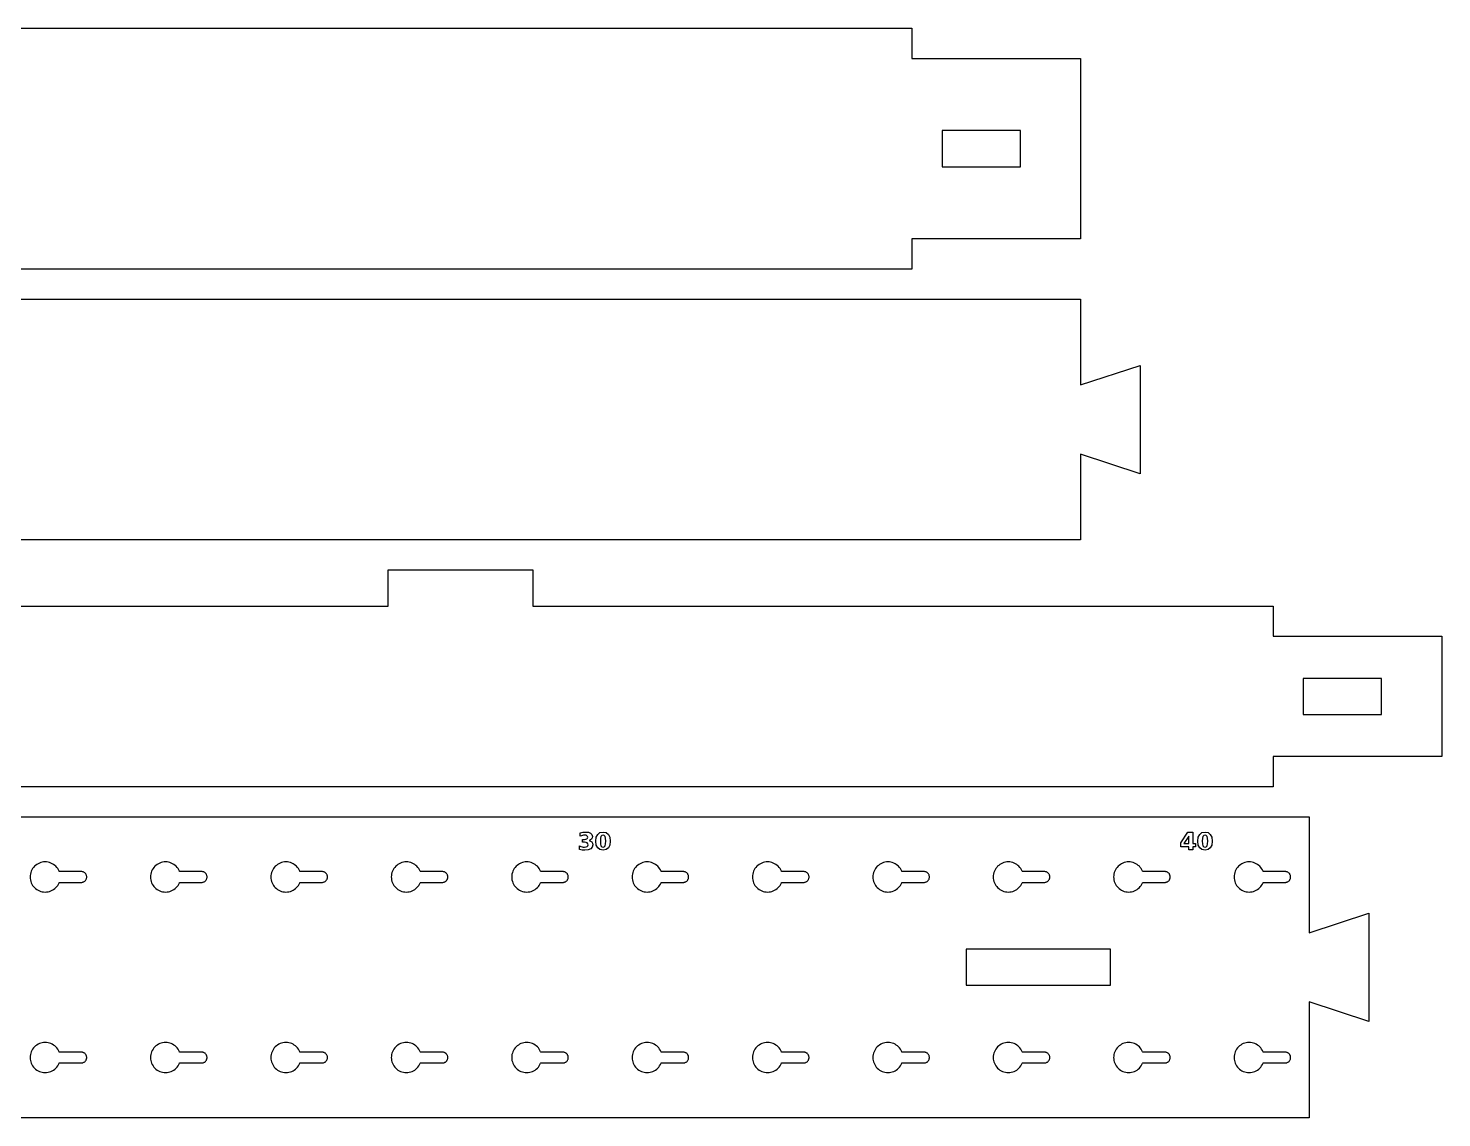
# Model space of a CAD drawing. Header units: millimetres. Extents: x 12 to 470, y 12 to 194.
# Drawn here: x 235.7 to 470.5, y 12.5 to 193.5 of the extents above; entities that cross this region are included whole.
import ezdxf

# ---------------------------------------------------------------- set-up
doc = ezdxf.new("R2010")
doc.units = ezdxf.units.MM
doc.layers.add('CUT', color=1, linetype='Continuous')
doc.layers.add('ENGRAVE', color=5, linetype='Continuous')

msp = doc.modelspace()

# ---------------------------------------------------------------- linework, layer by layer
at = {"layer": 'CUT', "color": 1}
for points in [[(382.5, 188.5), (410.5, 188.5), (410.5, 158.5), (382.5, 158.5), (382.5, 153.5), (12.5, 153.5), (12.5, 167.76), (22.4, 164.5), (22.4, 182.5), (12.5, 179.24), (12.5, 193.5), (382.5, 193.5)], [(387.5, 176.5), (387.5, 170.5), (400.5, 170.5), (400.5, 176.5)], [(40.5, 148.5), (410.5, 148.5), (410.5, 134.24), (420.4, 137.5), (420.4, 119.5), (410.5, 122.76), (410.5, 108.5), (40.5, 108.5), (40.5, 113.5), (12.5, 113.5), (12.5, 143.5), (40.5, 143.5)], [(75.5, 103.5), (99.5, 103.5), (99.5, 97.5), (185.5, 97.5), (185.5, 103.5), (209.5, 103.5), (209.5, 97.5), (295.5, 97.5), (295.5, 103.5), (319.5, 103.5), (319.5, 97.5), (442.5, 97.5), (442.5, 92.5), (470.5, 92.5), (470.5, 72.5), (442.5, 72.5), (442.5, 67.5), (12.5, 67.5), (12.5, 78.15), (19.93, 75.75), (19.93, 89.25), (12.5, 86.85), (12.5, 97.5), (75.5, 97.5)], [(447.5, 85.5), (447.5, 79.5), (460.5, 79.5), (460.5, 85.5)], [(18.5, 62.5), (448.5, 62.5), (448.5, 43.24), (458.4, 46.5), (458.4, 28.5), (448.5, 31.76), (448.5, 12.5), (18.5, 12.5), (18.5, 17.5), (12.5, 17.5), (12.5, 57.5), (18.5, 57.5)], [(240.27, 50.73), (240.43, 50.91), (240.58, 51.11), (240.7, 51.32), (240.81, 51.54), (240.83, 51.6), (244.5, 51.6), (244.59, 51.6), (244.68, 51.62), (244.76, 51.64), (244.84, 51.67), (244.92, 51.71), (245, 51.75), (245.07, 51.8), (245.14, 51.86), (245.2, 51.93), (245.25, 52), (245.29, 52.08), (245.33, 52.16), (245.36, 52.24), (245.38, 52.32), (245.4, 52.41), (245.4, 52.5), (245.4, 52.59), (245.38, 52.68), (245.36, 52.76), (245.33, 52.84), (245.29, 52.92), (245.25, 53), (245.2, 53.07), (245.14, 53.14), (245.07, 53.2), (245, 53.25), (244.92, 53.29), (244.84, 53.33), (244.76, 53.36), (244.68, 53.38), (244.59, 53.4), (244.5, 53.4), (240.83, 53.4), (240.81, 53.46), (240.7, 53.68), (240.58, 53.89), (240.43, 54.09), (240.27, 54.27), (240.09, 54.43), (239.89, 54.58), (239.68, 54.7), (239.46, 54.81), (239.23, 54.89), (238.99, 54.95), (238.75, 54.99), (238.5, 55), (238.25, 54.99), (238.01, 54.95), (237.77, 54.89), (237.54, 54.81), (237.32, 54.7), (237.11, 54.58), (236.91, 54.43), (236.73, 54.27), (236.57, 54.09), (236.42, 53.89), (236.3, 53.68), (236.19, 53.46), (236.11, 53.23), (236.05, 52.99), (236.01, 52.75), (236, 52.5), (236.01, 52.25), (236.05, 52.01), (236.11, 51.77), (236.19, 51.54), (236.3, 51.32), (236.42, 51.11), (236.57, 50.91), (236.73, 50.73), (236.91, 50.57), (237.11, 50.42), (237.32, 50.3), (237.54, 50.19), (237.77, 50.11), (238.01, 50.05), (238.25, 50.01), (238.5, 50), (238.75, 50.01), (238.99, 50.05), (239.23, 50.11), (239.46, 50.19), (239.68, 50.3), (239.89, 50.42), (240.09, 50.57)], [(260.43, 50.91), (260.58, 51.11), (260.7, 51.32), (260.81, 51.54), (260.83, 51.6), (264.5, 51.6), (264.59, 51.6), (264.68, 51.62), (264.76, 51.64), (264.84, 51.67), (264.92, 51.71), (265, 51.75), (265.07, 51.8), (265.14, 51.86), (265.2, 51.93), (265.25, 52), (265.29, 52.08), (265.33, 52.16), (265.36, 52.24), (265.38, 52.32), (265.4, 52.41), (265.4, 52.5), (265.4, 52.59), (265.38, 52.68), (265.36, 52.76), (265.33, 52.84), (265.29, 52.92), (265.25, 53), (265.2, 53.07), (265.14, 53.14), (265.07, 53.2), (265, 53.25), (264.92, 53.29), (264.84, 53.33), (264.76, 53.36), (264.68, 53.38), (264.59, 53.4), (264.5, 53.4), (260.83, 53.4), (260.81, 53.46), (260.7, 53.68), (260.58, 53.89), (260.43, 54.09), (260.27, 54.27), (260.09, 54.43), (259.89, 54.58), (259.68, 54.7), (259.46, 54.81), (259.23, 54.89), (258.99, 54.95), (258.75, 54.99), (258.5, 55), (258.25, 54.99), (258.01, 54.95), (257.77, 54.89), (257.54, 54.81), (257.32, 54.7), (257.11, 54.58), (256.91, 54.43), (256.73, 54.27), (256.57, 54.09), (256.42, 53.89), (256.3, 53.68), (256.19, 53.46), (256.11, 53.23), (256.05, 52.99), (256.01, 52.75), (256, 52.5), (256.01, 52.25), (256.05, 52.01), (256.11, 51.77), (256.19, 51.54), (256.3, 51.32), (256.42, 51.11), (256.57, 50.91), (256.73, 50.73), (256.91, 50.57), (257.11, 50.42), (257.32, 50.3), (257.54, 50.19), (257.77, 50.11), (258.01, 50.05), (258.25, 50.01), (258.5, 50), (258.75, 50.01), (258.99, 50.05), (259.23, 50.11), (259.46, 50.19), (259.68, 50.3), (259.89, 50.42), (260.09, 50.57), (260.27, 50.73)], [(280.43, 50.91), (280.58, 51.11), (280.7, 51.32), (280.81, 51.54), (280.83, 51.6), (284.5, 51.6), (284.59, 51.6), (284.68, 51.62), (284.76, 51.64), (284.84, 51.67), (284.92, 51.71), (285, 51.75), (285.07, 51.8), (285.14, 51.86), (285.2, 51.93), (285.25, 52), (285.29, 52.08), (285.33, 52.16), (285.36, 52.24), (285.38, 52.32), (285.4, 52.41), (285.4, 52.5), (285.4, 52.59), (285.38, 52.68), (285.36, 52.76), (285.33, 52.84), (285.29, 52.92), (285.25, 53), (285.2, 53.07), (285.14, 53.14), (285.07, 53.2), (285, 53.25), (284.92, 53.29), (284.84, 53.33), (284.76, 53.36), (284.68, 53.38), (284.59, 53.4), (284.5, 53.4), (280.83, 53.4), (280.81, 53.46), (280.7, 53.68), (280.58, 53.89), (280.43, 54.09), (280.27, 54.27), (280.09, 54.43), (279.89, 54.58), (279.68, 54.7), (279.46, 54.81), (279.23, 54.89), (278.99, 54.95), (278.75, 54.99), (278.5, 55), (278.25, 54.99), (278.01, 54.95), (277.77, 54.89), (277.54, 54.81), (277.32, 54.7), (277.11, 54.58), (276.91, 54.43), (276.73, 54.27), (276.57, 54.09), (276.42, 53.89), (276.3, 53.68), (276.19, 53.46), (276.11, 53.23), (276.05, 52.99), (276.01, 52.75), (276, 52.5), (276.01, 52.25), (276.05, 52.01), (276.11, 51.77), (276.19, 51.54), (276.3, 51.32), (276.42, 51.11), (276.57, 50.91), (276.73, 50.73), (276.91, 50.57), (277.11, 50.42), (277.32, 50.3), (277.54, 50.19), (277.77, 50.11), (278.01, 50.05), (278.25, 50.01), (278.5, 50), (278.75, 50.01), (278.99, 50.05), (279.23, 50.11), (279.46, 50.19), (279.68, 50.3), (279.89, 50.42), (280.09, 50.57), (280.27, 50.73)], [(300.43, 50.91), (300.58, 51.11), (300.7, 51.32), (300.81, 51.54), (300.83, 51.6), (304.5, 51.6), (304.59, 51.6), (304.68, 51.62), (304.76, 51.64), (304.84, 51.67), (304.92, 51.71), (305, 51.75), (305.07, 51.8), (305.14, 51.86), (305.2, 51.93), (305.25, 52), (305.29, 52.08), (305.33, 52.16), (305.36, 52.24), (305.38, 52.32), (305.4, 52.41), (305.4, 52.5), (305.4, 52.59), (305.38, 52.68), (305.36, 52.76), (305.33, 52.84), (305.29, 52.92), (305.25, 53), (305.2, 53.07), (305.14, 53.14), (305.07, 53.2), (305, 53.25), (304.92, 53.29), (304.84, 53.33), (304.76, 53.36), (304.68, 53.38), (304.59, 53.4), (304.5, 53.4), (300.83, 53.4), (300.81, 53.46), (300.7, 53.68), (300.58, 53.89), (300.43, 54.09), (300.27, 54.27), (300.09, 54.43), (299.89, 54.58), (299.68, 54.7), (299.46, 54.81), (299.23, 54.89), (298.99, 54.95), (298.75, 54.99), (298.5, 55), (298.25, 54.99), (298.01, 54.95), (297.77, 54.89), (297.54, 54.81), (297.32, 54.7), (297.11, 54.58), (296.91, 54.43), (296.73, 54.27), (296.57, 54.09), (296.42, 53.89), (296.3, 53.68), (296.19, 53.46), (296.11, 53.23), (296.05, 52.99), (296.01, 52.75), (296, 52.5), (296.01, 52.25), (296.05, 52.01), (296.11, 51.77), (296.19, 51.54), (296.3, 51.32), (296.42, 51.11), (296.57, 50.91), (296.73, 50.73), (296.91, 50.57), (297.11, 50.42), (297.32, 50.3), (297.54, 50.19), (297.77, 50.11), (298.01, 50.05), (298.25, 50.01), (298.5, 50), (298.75, 50.01), (298.99, 50.05), (299.23, 50.11), (299.46, 50.19), (299.68, 50.3), (299.89, 50.42), (300.09, 50.57), (300.27, 50.73)], [(320.27, 50.73), (320.43, 50.91), (320.58, 51.11), (320.7, 51.32), (320.81, 51.54), (320.83, 51.6), (324.5, 51.6), (324.59, 51.6), (324.68, 51.62), (324.76, 51.64), (324.84, 51.67), (324.92, 51.71), (325, 51.75), (325.07, 51.8), (325.14, 51.86), (325.2, 51.93), (325.25, 52), (325.29, 52.08), (325.33, 52.16), (325.36, 52.24), (325.38, 52.32), (325.4, 52.41), (325.4, 52.5), (325.4, 52.59), (325.38, 52.68), (325.36, 52.76), (325.33, 52.84), (325.29, 52.92), (325.25, 53), (325.2, 53.07), (325.14, 53.14), (325.07, 53.2), (325, 53.25), (324.92, 53.29), (324.84, 53.33), (324.76, 53.36), (324.68, 53.38), (324.59, 53.4), (324.5, 53.4), (320.83, 53.4), (320.81, 53.46), (320.7, 53.68), (320.58, 53.89), (320.43, 54.09), (320.27, 54.27), (320.09, 54.43), (319.89, 54.58), (319.68, 54.7), (319.46, 54.81), (319.23, 54.89), (318.99, 54.95), (318.75, 54.99), (318.5, 55), (318.25, 54.99), (318.01, 54.95), (317.77, 54.89), (317.54, 54.81), (317.32, 54.7), (317.11, 54.58), (316.91, 54.43), (316.73, 54.27), (316.57, 54.09), (316.42, 53.89), (316.3, 53.68), (316.19, 53.46), (316.11, 53.23), (316.05, 52.99), (316.01, 52.75), (316, 52.5), (316.01, 52.25), (316.05, 52.01), (316.11, 51.77), (316.19, 51.54), (316.3, 51.32), (316.42, 51.11), (316.57, 50.91), (316.73, 50.73), (316.91, 50.57), (317.11, 50.42), (317.32, 50.3), (317.54, 50.19), (317.77, 50.11), (318.01, 50.05), (318.25, 50.01), (318.5, 50), (318.75, 50.01), (318.99, 50.05), (319.23, 50.11), (319.46, 50.19), (319.68, 50.3), (319.89, 50.42), (320.09, 50.57)], [(340.43, 50.91), (340.58, 51.11), (340.7, 51.32), (340.81, 51.54), (340.83, 51.6), (344.5, 51.6), (344.59, 51.6), (344.68, 51.62), (344.76, 51.64), (344.84, 51.67), (344.92, 51.71), (345, 51.75), (345.07, 51.8), (345.14, 51.86), (345.2, 51.93), (345.25, 52), (345.29, 52.08), (345.33, 52.16), (345.36, 52.24), (345.38, 52.32), (345.4, 52.41), (345.4, 52.5), (345.4, 52.59), (345.38, 52.68), (345.36, 52.76), (345.33, 52.84), (345.29, 52.92), (345.25, 53), (345.2, 53.07), (345.14, 53.14), (345.07, 53.2), (345, 53.25), (344.92, 53.29), (344.84, 53.33), (344.76, 53.36), (344.68, 53.38), (344.59, 53.4), (344.5, 53.4), (340.83, 53.4), (340.81, 53.46), (340.7, 53.68), (340.58, 53.89), (340.43, 54.09), (340.27, 54.27), (340.09, 54.43), (339.89, 54.58), (339.68, 54.7), (339.46, 54.81), (339.23, 54.89), (338.99, 54.95), (338.75, 54.99), (338.5, 55), (338.25, 54.99), (338.01, 54.95), (337.77, 54.89), (337.54, 54.81), (337.32, 54.7), (337.11, 54.58), (336.91, 54.43), (336.73, 54.27), (336.57, 54.09), (336.42, 53.89), (336.3, 53.68), (336.19, 53.46), (336.11, 53.23), (336.05, 52.99), (336.01, 52.75), (336, 52.5), (336.01, 52.25), (336.05, 52.01), (336.11, 51.77), (336.19, 51.54), (336.3, 51.32), (336.42, 51.11), (336.57, 50.91), (336.73, 50.73), (336.91, 50.57), (337.11, 50.42), (337.32, 50.3), (337.54, 50.19), (337.77, 50.11), (338.01, 50.05), (338.25, 50.01), (338.5, 50), (338.75, 50.01), (338.99, 50.05), (339.23, 50.11), (339.46, 50.19), (339.68, 50.3), (339.89, 50.42), (340.09, 50.57), (340.27, 50.73)], [(360.27, 50.73), (360.43, 50.91), (360.58, 51.11), (360.7, 51.32), (360.81, 51.54), (360.83, 51.6), (364.5, 51.6), (364.59, 51.6), (364.68, 51.62), (364.76, 51.64), (364.84, 51.67), (364.92, 51.71), (365, 51.75), (365.07, 51.8), (365.14, 51.86), (365.2, 51.93), (365.25, 52), (365.29, 52.08), (365.33, 52.16), (365.36, 52.24), (365.38, 52.32), (365.4, 52.41), (365.4, 52.5), (365.4, 52.59), (365.38, 52.68), (365.36, 52.76), (365.33, 52.84), (365.29, 52.92), (365.25, 53), (365.2, 53.07), (365.14, 53.14), (365.07, 53.2), (365, 53.25), (364.92, 53.29), (364.84, 53.33), (364.76, 53.36), (364.68, 53.38), (364.59, 53.4), (364.5, 53.4), (360.83, 53.4), (360.81, 53.46), (360.7, 53.68), (360.58, 53.89), (360.43, 54.09), (360.27, 54.27), (360.09, 54.43), (359.89, 54.58), (359.68, 54.7), (359.46, 54.81), (359.23, 54.89), (358.99, 54.95), (358.75, 54.99), (358.5, 55), (358.25, 54.99), (358.01, 54.95), (357.77, 54.89), (357.54, 54.81), (357.32, 54.7), (357.11, 54.58), (356.91, 54.43), (356.73, 54.27), (356.57, 54.09), (356.42, 53.89), (356.3, 53.68), (356.19, 53.46), (356.11, 53.23), (356.05, 52.99), (356.01, 52.75), (356, 52.5), (356.01, 52.25), (356.05, 52.01), (356.11, 51.77), (356.19, 51.54), (356.3, 51.32), (356.42, 51.11), (356.57, 50.91), (356.73, 50.73), (356.91, 50.57), (357.11, 50.42), (357.32, 50.3), (357.54, 50.19), (357.77, 50.11), (358.01, 50.05), (358.25, 50.01), (358.5, 50), (358.75, 50.01), (358.99, 50.05), (359.23, 50.11), (359.46, 50.19), (359.68, 50.3), (359.89, 50.42), (360.09, 50.57)], [(380.27, 50.73), (380.43, 50.91), (380.58, 51.11), (380.7, 51.32), (380.81, 51.54), (380.83, 51.6), (384.5, 51.6), (384.59, 51.6), (384.68, 51.62), (384.76, 51.64), (384.84, 51.67), (384.92, 51.71), (385, 51.75), (385.07, 51.8), (385.14, 51.86), (385.2, 51.93), (385.25, 52), (385.29, 52.08), (385.33, 52.16), (385.36, 52.24), (385.38, 52.32), (385.4, 52.41), (385.4, 52.5), (385.4, 52.59), (385.38, 52.68), (385.36, 52.76), (385.33, 52.84), (385.29, 52.92), (385.25, 53), (385.2, 53.07), (385.14, 53.14), (385.07, 53.2), (385, 53.25), (384.92, 53.29), (384.84, 53.33), (384.76, 53.36), (384.68, 53.38), (384.59, 53.4), (384.5, 53.4), (380.83, 53.4), (380.81, 53.46), (380.7, 53.68), (380.58, 53.89), (380.43, 54.09), (380.27, 54.27), (380.09, 54.43), (379.89, 54.58), (379.68, 54.7), (379.46, 54.81), (379.23, 54.89), (378.99, 54.95), (378.75, 54.99), (378.5, 55), (378.25, 54.99), (378.01, 54.95), (377.77, 54.89), (377.54, 54.81), (377.32, 54.7), (377.11, 54.58), (376.91, 54.43), (376.73, 54.27), (376.57, 54.09), (376.42, 53.89), (376.3, 53.68), (376.19, 53.46), (376.11, 53.23), (376.05, 52.99), (376.01, 52.75), (376, 52.5), (376.01, 52.25), (376.05, 52.01), (376.11, 51.77), (376.19, 51.54), (376.3, 51.32), (376.42, 51.11), (376.57, 50.91), (376.73, 50.73), (376.91, 50.57), (377.11, 50.42), (377.32, 50.3), (377.54, 50.19), (377.77, 50.11), (378.01, 50.05), (378.25, 50.01), (378.5, 50), (378.75, 50.01), (378.99, 50.05), (379.23, 50.11), (379.46, 50.19), (379.68, 50.3), (379.89, 50.42), (380.09, 50.57)], [(400.43, 50.91), (400.58, 51.11), (400.7, 51.32), (400.81, 51.54), (400.83, 51.6), (404.5, 51.6), (404.59, 51.6), (404.68, 51.62), (404.76, 51.64), (404.84, 51.67), (404.92, 51.71), (405, 51.75), (405.07, 51.8), (405.14, 51.86), (405.2, 51.93), (405.25, 52), (405.29, 52.08), (405.33, 52.16), (405.36, 52.24), (405.38, 52.32), (405.4, 52.41), (405.4, 52.5), (405.4, 52.59), (405.38, 52.68), (405.36, 52.76), (405.33, 52.84), (405.29, 52.92), (405.25, 53), (405.2, 53.07), (405.14, 53.14), (405.07, 53.2), (405, 53.25), (404.92, 53.29), (404.84, 53.33), (404.76, 53.36), (404.68, 53.38), (404.59, 53.4), (404.5, 53.4), (400.83, 53.4), (400.81, 53.46), (400.7, 53.68), (400.58, 53.89), (400.43, 54.09), (400.27, 54.27), (400.09, 54.43), (399.89, 54.58), (399.68, 54.7), (399.46, 54.81), (399.23, 54.89), (398.99, 54.95), (398.75, 54.99), (398.5, 55), (398.25, 54.99), (398.01, 54.95), (397.77, 54.89), (397.54, 54.81), (397.32, 54.7), (397.11, 54.58), (396.91, 54.43), (396.73, 54.27), (396.57, 54.09), (396.42, 53.89), (396.3, 53.68), (396.19, 53.46), (396.11, 53.23), (396.05, 52.99), (396.01, 52.75), (396, 52.5), (396.01, 52.25), (396.05, 52.01), (396.11, 51.77), (396.19, 51.54), (396.3, 51.32), (396.42, 51.11), (396.57, 50.91), (396.73, 50.73), (396.91, 50.57), (397.11, 50.42), (397.32, 50.3), (397.54, 50.19), (397.77, 50.11), (398.01, 50.05), (398.25, 50.01), (398.5, 50), (398.75, 50.01), (398.99, 50.05), (399.23, 50.11), (399.46, 50.19), (399.68, 50.3), (399.89, 50.42), (400.09, 50.57), (400.27, 50.73)], [(420.43, 50.91), (420.58, 51.11), (420.7, 51.32), (420.81, 51.54), (420.83, 51.6), (424.5, 51.6), (424.59, 51.6), (424.68, 51.62), (424.76, 51.64), (424.84, 51.67), (424.92, 51.71), (425, 51.75), (425.07, 51.8), (425.14, 51.86), (425.2, 51.93), (425.25, 52), (425.29, 52.08), (425.33, 52.16), (425.36, 52.24), (425.38, 52.32), (425.4, 52.41), (425.4, 52.5), (425.4, 52.59), (425.38, 52.68), (425.36, 52.76), (425.33, 52.84), (425.29, 52.92), (425.25, 53), (425.2, 53.07), (425.14, 53.14), (425.07, 53.2), (425, 53.25), (424.92, 53.29), (424.84, 53.33), (424.76, 53.36), (424.68, 53.38), (424.59, 53.4), (424.5, 53.4), (420.83, 53.4), (420.81, 53.46), (420.7, 53.68), (420.58, 53.89), (420.43, 54.09), (420.27, 54.27), (420.09, 54.43), (419.89, 54.58), (419.68, 54.7), (419.46, 54.81), (419.23, 54.89), (418.99, 54.95), (418.75, 54.99), (418.5, 55), (418.25, 54.99), (418.01, 54.95), (417.77, 54.89), (417.54, 54.81), (417.32, 54.7), (417.11, 54.58), (416.91, 54.43), (416.73, 54.27), (416.57, 54.09), (416.42, 53.89), (416.3, 53.68), (416.19, 53.46), (416.11, 53.23), (416.05, 52.99), (416.01, 52.75), (416, 52.5), (416.01, 52.25), (416.05, 52.01), (416.11, 51.77), (416.19, 51.54), (416.3, 51.32), (416.42, 51.11), (416.57, 50.91), (416.73, 50.73), (416.91, 50.57), (417.11, 50.42), (417.32, 50.3), (417.54, 50.19), (417.77, 50.11), (418.01, 50.05), (418.25, 50.01), (418.5, 50), (418.75, 50.01), (418.99, 50.05), (419.23, 50.11), (419.46, 50.19), (419.68, 50.3), (419.89, 50.42), (420.09, 50.57), (420.27, 50.73)], [(440.43, 50.91), (440.58, 51.11), (440.7, 51.32), (440.81, 51.54), (440.83, 51.6), (444.5, 51.6), (444.59, 51.6), (444.68, 51.62), (444.76, 51.64), (444.84, 51.67), (444.92, 51.71), (445, 51.75), (445.07, 51.8), (445.14, 51.86), (445.2, 51.93), (445.25, 52), (445.29, 52.08), (445.33, 52.16), (445.36, 52.24), (445.38, 52.32), (445.4, 52.41), (445.4, 52.5), (445.4, 52.59), (445.38, 52.68), (445.36, 52.76), (445.33, 52.84), (445.29, 52.92), (445.25, 53), (445.2, 53.07), (445.14, 53.14), (445.07, 53.2), (445, 53.25), (444.92, 53.29), (444.84, 53.33), (444.76, 53.36), (444.68, 53.38), (444.59, 53.4), (444.5, 53.4), (440.83, 53.4), (440.81, 53.46), (440.7, 53.68), (440.58, 53.89), (440.43, 54.09), (440.27, 54.27), (440.09, 54.43), (439.89, 54.58), (439.68, 54.7), (439.46, 54.81), (439.23, 54.89), (438.99, 54.95), (438.75, 54.99), (438.5, 55), (438.25, 54.99), (438.01, 54.95), (437.77, 54.89), (437.54, 54.81), (437.32, 54.7), (437.11, 54.58), (436.91, 54.43), (436.73, 54.27), (436.57, 54.09), (436.42, 53.89), (436.3, 53.68), (436.19, 53.46), (436.11, 53.23), (436.05, 52.99), (436.01, 52.75), (436, 52.5), (436.01, 52.25), (436.05, 52.01), (436.11, 51.77), (436.19, 51.54), (436.3, 51.32), (436.42, 51.11), (436.57, 50.91), (436.73, 50.73), (436.91, 50.57), (437.11, 50.42), (437.32, 50.3), (437.54, 50.19), (437.77, 50.11), (438.01, 50.05), (438.25, 50.01), (438.5, 50), (438.75, 50.01), (438.99, 50.05), (439.23, 50.11), (439.46, 50.19), (439.68, 50.3), (439.89, 50.42), (440.09, 50.57), (440.27, 50.73)], [(415.5, 40.5), (391.5, 40.5), (391.5, 34.5), (415.5, 34.5)], [(240.43, 20.91), (240.58, 21.11), (240.7, 21.32), (240.81, 21.54), (240.83, 21.6), (244.5, 21.6), (244.59, 21.6), (244.68, 21.62), (244.76, 21.64), (244.84, 21.67), (244.92, 21.71), (245, 21.75), (245.07, 21.8), (245.14, 21.86), (245.2, 21.93), (245.25, 22), (245.29, 22.08), (245.33, 22.16), (245.36, 22.24), (245.38, 22.32), (245.4, 22.41), (245.4, 22.5), (245.4, 22.59), (245.38, 22.68), (245.36, 22.76), (245.33, 22.84), (245.29, 22.92), (245.25, 23), (245.2, 23.07), (245.14, 23.14), (245.07, 23.2), (245, 23.25), (244.92, 23.29), (244.84, 23.33), (244.76, 23.36), (244.68, 23.38), (244.59, 23.4), (244.5, 23.4), (240.83, 23.4), (240.81, 23.46), (240.7, 23.68), (240.58, 23.89), (240.43, 24.09), (240.27, 24.27), (240.09, 24.43), (239.89, 24.58), (239.68, 24.7), (239.46, 24.81), (239.23, 24.89), (238.99, 24.95), (238.75, 24.99), (238.5, 25), (238.25, 24.99), (238.01, 24.95), (237.77, 24.89), (237.54, 24.81), (237.32, 24.7), (237.11, 24.58), (236.91, 24.43), (236.73, 24.27), (236.57, 24.09), (236.42, 23.89), (236.3, 23.68), (236.19, 23.46), (236.11, 23.23), (236.05, 22.99), (236.01, 22.75), (236, 22.5), (236.01, 22.25), (236.05, 22.01), (236.11, 21.77), (236.19, 21.54), (236.3, 21.32), (236.42, 21.11), (236.57, 20.91), (236.73, 20.73), (236.91, 20.57), (237.11, 20.42), (237.32, 20.3), (237.54, 20.19), (237.77, 20.11), (238.01, 20.05), (238.25, 20.01), (238.5, 20), (238.75, 20.01), (238.99, 20.05), (239.23, 20.11), (239.46, 20.19), (239.68, 20.3), (239.89, 20.42), (240.09, 20.57), (240.27, 20.73)], [(260.43, 20.91), (260.58, 21.11), (260.7, 21.32), (260.81, 21.54), (260.83, 21.6), (264.5, 21.6), (264.59, 21.6), (264.68, 21.62), (264.76, 21.64), (264.84, 21.67), (264.92, 21.71), (265, 21.75), (265.07, 21.8), (265.14, 21.86), (265.2, 21.93), (265.25, 22), (265.29, 22.08), (265.33, 22.16), (265.36, 22.24), (265.38, 22.32), (265.4, 22.41), (265.4, 22.5), (265.4, 22.59), (265.38, 22.68), (265.36, 22.76), (265.33, 22.84), (265.29, 22.92), (265.25, 23), (265.2, 23.07), (265.14, 23.14), (265.07, 23.2), (265, 23.25), (264.92, 23.29), (264.84, 23.33), (264.76, 23.36), (264.68, 23.38), (264.59, 23.4), (264.5, 23.4), (260.83, 23.4), (260.81, 23.46), (260.7, 23.68), (260.58, 23.89), (260.43, 24.09), (260.27, 24.27), (260.09, 24.43), (259.89, 24.58), (259.68, 24.7), (259.46, 24.81), (259.23, 24.89), (258.99, 24.95), (258.75, 24.99), (258.5, 25), (258.25, 24.99), (258.01, 24.95), (257.77, 24.89), (257.54, 24.81), (257.32, 24.7), (257.11, 24.58), (256.91, 24.43), (256.73, 24.27), (256.57, 24.09), (256.42, 23.89), (256.3, 23.68), (256.19, 23.46), (256.11, 23.23), (256.05, 22.99), (256.01, 22.75), (256, 22.5), (256.01, 22.25), (256.05, 22.01), (256.11, 21.77), (256.19, 21.54), (256.3, 21.32), (256.42, 21.11), (256.57, 20.91), (256.73, 20.73), (256.91, 20.57), (257.11, 20.42), (257.32, 20.3), (257.54, 20.19), (257.77, 20.11), (258.01, 20.05), (258.25, 20.01), (258.5, 20), (258.75, 20.01), (258.99, 20.05), (259.23, 20.11), (259.46, 20.19), (259.68, 20.3), (259.89, 20.42), (260.09, 20.57), (260.27, 20.73)], [(280.27, 20.73), (280.43, 20.91), (280.58, 21.11), (280.7, 21.32), (280.81, 21.54), (280.83, 21.6), (284.5, 21.6), (284.59, 21.6), (284.68, 21.62), (284.76, 21.64), (284.84, 21.67), (284.92, 21.71), (285, 21.75), (285.07, 21.8), (285.14, 21.86), (285.2, 21.93), (285.25, 22), (285.29, 22.08), (285.33, 22.16), (285.36, 22.24), (285.38, 22.32), (285.4, 22.41), (285.4, 22.5), (285.4, 22.59), (285.38, 22.68), (285.36, 22.76), (285.33, 22.84), (285.29, 22.92), (285.25, 23), (285.2, 23.07), (285.14, 23.14), (285.07, 23.2), (285, 23.25), (284.92, 23.29), (284.84, 23.33), (284.76, 23.36), (284.68, 23.38), (284.59, 23.4), (284.5, 23.4), (280.83, 23.4), (280.81, 23.46), (280.7, 23.68), (280.58, 23.89), (280.43, 24.09), (280.27, 24.27), (280.09, 24.43), (279.89, 24.58), (279.68, 24.7), (279.46, 24.81), (279.23, 24.89), (278.99, 24.95), (278.75, 24.99), (278.5, 25), (278.25, 24.99), (278.01, 24.95), (277.77, 24.89), (277.54, 24.81), (277.32, 24.7), (277.11, 24.58), (276.91, 24.43), (276.73, 24.27), (276.57, 24.09), (276.42, 23.89), (276.3, 23.68), (276.19, 23.46), (276.11, 23.23), (276.05, 22.99), (276.01, 22.75), (276, 22.5), (276.01, 22.25), (276.05, 22.01), (276.11, 21.77), (276.19, 21.54), (276.3, 21.32), (276.42, 21.11), (276.57, 20.91), (276.73, 20.73), (276.91, 20.57), (277.11, 20.42), (277.32, 20.3), (277.54, 20.19), (277.77, 20.11), (278.01, 20.05), (278.25, 20.01), (278.5, 20), (278.75, 20.01), (278.99, 20.05), (279.23, 20.11), (279.46, 20.19), (279.68, 20.3), (279.89, 20.42), (280.09, 20.57)], [(300.43, 20.91), (300.58, 21.11), (300.7, 21.32), (300.81, 21.54), (300.83, 21.6), (304.5, 21.6), (304.59, 21.6), (304.68, 21.62), (304.76, 21.64), (304.84, 21.67), (304.92, 21.71), (305, 21.75), (305.07, 21.8), (305.14, 21.86), (305.2, 21.93), (305.25, 22), (305.29, 22.08), (305.33, 22.16), (305.36, 22.24), (305.38, 22.32), (305.4, 22.41), (305.4, 22.5), (305.4, 22.59), (305.38, 22.68), (305.36, 22.76), (305.33, 22.84), (305.29, 22.92), (305.25, 23), (305.2, 23.07), (305.14, 23.14), (305.07, 23.2), (305, 23.25), (304.92, 23.29), (304.84, 23.33), (304.76, 23.36), (304.68, 23.38), (304.59, 23.4), (304.5, 23.4), (300.83, 23.4), (300.81, 23.46), (300.7, 23.68), (300.58, 23.89), (300.43, 24.09), (300.27, 24.27), (300.09, 24.43), (299.89, 24.58), (299.68, 24.7), (299.46, 24.81), (299.23, 24.89), (298.99, 24.95), (298.75, 24.99), (298.5, 25), (298.25, 24.99), (298.01, 24.95), (297.77, 24.89), (297.54, 24.81), (297.32, 24.7), (297.11, 24.58), (296.91, 24.43), (296.73, 24.27), (296.57, 24.09), (296.42, 23.89), (296.3, 23.68), (296.19, 23.46), (296.11, 23.23), (296.05, 22.99), (296.01, 22.75), (296, 22.5), (296.01, 22.25), (296.05, 22.01), (296.11, 21.77), (296.19, 21.54), (296.3, 21.32), (296.42, 21.11), (296.57, 20.91), (296.73, 20.73), (296.91, 20.57), (297.11, 20.42), (297.32, 20.3), (297.54, 20.19), (297.77, 20.11), (298.01, 20.05), (298.25, 20.01), (298.5, 20), (298.75, 20.01), (298.99, 20.05), (299.23, 20.11), (299.46, 20.19), (299.68, 20.3), (299.89, 20.42), (300.09, 20.57), (300.27, 20.73)], [(320.27, 20.73), (320.43, 20.91), (320.58, 21.11), (320.7, 21.32), (320.81, 21.54), (320.83, 21.6), (324.5, 21.6), (324.59, 21.6), (324.68, 21.62), (324.76, 21.64), (324.84, 21.67), (324.92, 21.71), (325, 21.75), (325.07, 21.8), (325.14, 21.86), (325.2, 21.93), (325.25, 22), (325.29, 22.08), (325.33, 22.16), (325.36, 22.24), (325.38, 22.32), (325.4, 22.41), (325.4, 22.5), (325.4, 22.59), (325.38, 22.68), (325.36, 22.76), (325.33, 22.84), (325.29, 22.92), (325.25, 23), (325.2, 23.07), (325.14, 23.14), (325.07, 23.2), (325, 23.25), (324.92, 23.29), (324.84, 23.33), (324.76, 23.36), (324.68, 23.38), (324.59, 23.4), (324.5, 23.4), (320.83, 23.4), (320.81, 23.46), (320.7, 23.68), (320.58, 23.89), (320.43, 24.09), (320.27, 24.27), (320.09, 24.43), (319.89, 24.58), (319.68, 24.7), (319.46, 24.81), (319.23, 24.89), (318.99, 24.95), (318.75, 24.99), (318.5, 25), (318.25, 24.99), (318.01, 24.95), (317.77, 24.89), (317.54, 24.81), (317.32, 24.7), (317.11, 24.58), (316.91, 24.43), (316.73, 24.27), (316.57, 24.09), (316.42, 23.89), (316.3, 23.68), (316.19, 23.46), (316.11, 23.23), (316.05, 22.99), (316.01, 22.75), (316, 22.5), (316.01, 22.25), (316.05, 22.01), (316.11, 21.77), (316.19, 21.54), (316.3, 21.32), (316.42, 21.11), (316.57, 20.91), (316.73, 20.73), (316.91, 20.57), (317.11, 20.42), (317.32, 20.3), (317.54, 20.19), (317.77, 20.11), (318.01, 20.05), (318.25, 20.01), (318.5, 20), (318.75, 20.01), (318.99, 20.05), (319.23, 20.11), (319.46, 20.19), (319.68, 20.3), (319.89, 20.42), (320.09, 20.57)], [(340.43, 20.91), (340.58, 21.11), (340.7, 21.32), (340.81, 21.54), (340.83, 21.6), (344.5, 21.6), (344.59, 21.6), (344.68, 21.62), (344.76, 21.64), (344.84, 21.67), (344.92, 21.71), (345, 21.75), (345.07, 21.8), (345.14, 21.86), (345.2, 21.93), (345.25, 22), (345.29, 22.08), (345.33, 22.16), (345.36, 22.24), (345.38, 22.32), (345.4, 22.41), (345.4, 22.5), (345.4, 22.59), (345.38, 22.68), (345.36, 22.76), (345.33, 22.84), (345.29, 22.92), (345.25, 23), (345.2, 23.07), (345.14, 23.14), (345.07, 23.2), (345, 23.25), (344.92, 23.29), (344.84, 23.33), (344.76, 23.36), (344.68, 23.38), (344.59, 23.4), (344.5, 23.4), (340.83, 23.4), (340.81, 23.46), (340.7, 23.68), (340.58, 23.89), (340.43, 24.09), (340.27, 24.27), (340.09, 24.43), (339.89, 24.58), (339.68, 24.7), (339.46, 24.81), (339.23, 24.89), (338.99, 24.95), (338.75, 24.99), (338.5, 25), (338.25, 24.99), (338.01, 24.95), (337.77, 24.89), (337.54, 24.81), (337.32, 24.7), (337.11, 24.58), (336.91, 24.43), (336.73, 24.27), (336.57, 24.09), (336.42, 23.89), (336.3, 23.68), (336.19, 23.46), (336.11, 23.23), (336.05, 22.99), (336.01, 22.75), (336, 22.5), (336.01, 22.25), (336.05, 22.01), (336.11, 21.77), (336.19, 21.54), (336.3, 21.32), (336.42, 21.11), (336.57, 20.91), (336.73, 20.73), (336.91, 20.57), (337.11, 20.42), (337.32, 20.3), (337.54, 20.19), (337.77, 20.11), (338.01, 20.05), (338.25, 20.01), (338.5, 20), (338.75, 20.01), (338.99, 20.05), (339.23, 20.11), (339.46, 20.19), (339.68, 20.3), (339.89, 20.42), (340.09, 20.57), (340.27, 20.73)], [(360.27, 20.73), (360.43, 20.91), (360.58, 21.11), (360.7, 21.32), (360.81, 21.54), (360.83, 21.6), (364.5, 21.6), (364.59, 21.6), (364.68, 21.62), (364.76, 21.64), (364.84, 21.67), (364.92, 21.71), (365, 21.75), (365.07, 21.8), (365.14, 21.86), (365.2, 21.93), (365.25, 22), (365.29, 22.08), (365.33, 22.16), (365.36, 22.24), (365.38, 22.32), (365.4, 22.41), (365.4, 22.5), (365.4, 22.59), (365.38, 22.68), (365.36, 22.76), (365.33, 22.84), (365.29, 22.92), (365.25, 23), (365.2, 23.07), (365.14, 23.14), (365.07, 23.2), (365, 23.25), (364.92, 23.29), (364.84, 23.33), (364.76, 23.36), (364.68, 23.38), (364.59, 23.4), (364.5, 23.4), (360.83, 23.4), (360.81, 23.46), (360.7, 23.68), (360.58, 23.89), (360.43, 24.09), (360.27, 24.27), (360.09, 24.43), (359.89, 24.58), (359.68, 24.7), (359.46, 24.81), (359.23, 24.89), (358.99, 24.95), (358.75, 24.99), (358.5, 25), (358.25, 24.99), (358.01, 24.95), (357.77, 24.89), (357.54, 24.81), (357.32, 24.7), (357.11, 24.58), (356.91, 24.43), (356.73, 24.27), (356.57, 24.09), (356.42, 23.89), (356.3, 23.68), (356.19, 23.46), (356.11, 23.23), (356.05, 22.99), (356.01, 22.75), (356, 22.5), (356.01, 22.25), (356.05, 22.01), (356.11, 21.77), (356.19, 21.54), (356.3, 21.32), (356.42, 21.11), (356.57, 20.91), (356.73, 20.73), (356.91, 20.57), (357.11, 20.42), (357.32, 20.3), (357.54, 20.19), (357.77, 20.11), (358.01, 20.05), (358.25, 20.01), (358.5, 20), (358.75, 20.01), (358.99, 20.05), (359.23, 20.11), (359.46, 20.19), (359.68, 20.3), (359.89, 20.42), (360.09, 20.57)], [(380.43, 20.91), (380.58, 21.11), (380.7, 21.32), (380.81, 21.54), (380.83, 21.6), (384.5, 21.6), (384.59, 21.6), (384.68, 21.62), (384.76, 21.64), (384.84, 21.67), (384.92, 21.71), (385, 21.75), (385.07, 21.8), (385.14, 21.86), (385.2, 21.93), (385.25, 22), (385.29, 22.08), (385.33, 22.16), (385.36, 22.24), (385.38, 22.32), (385.4, 22.41), (385.4, 22.5), (385.4, 22.59), (385.38, 22.68), (385.36, 22.76), (385.33, 22.84), (385.29, 22.92), (385.25, 23), (385.2, 23.07), (385.14, 23.14), (385.07, 23.2), (385, 23.25), (384.92, 23.29), (384.84, 23.33), (384.76, 23.36), (384.68, 23.38), (384.59, 23.4), (384.5, 23.4), (380.83, 23.4), (380.81, 23.46), (380.7, 23.68), (380.58, 23.89), (380.43, 24.09), (380.27, 24.27), (380.09, 24.43), (379.89, 24.58), (379.68, 24.7), (379.46, 24.81), (379.23, 24.89), (378.99, 24.95), (378.75, 24.99), (378.5, 25), (378.25, 24.99), (378.01, 24.95), (377.77, 24.89), (377.54, 24.81), (377.32, 24.7), (377.11, 24.58), (376.91, 24.43), (376.73, 24.27), (376.57, 24.09), (376.42, 23.89), (376.3, 23.68), (376.19, 23.46), (376.11, 23.23), (376.05, 22.99), (376.01, 22.75), (376, 22.5), (376.01, 22.25), (376.05, 22.01), (376.11, 21.77), (376.19, 21.54), (376.3, 21.32), (376.42, 21.11), (376.57, 20.91), (376.73, 20.73), (376.91, 20.57), (377.11, 20.42), (377.32, 20.3), (377.54, 20.19), (377.77, 20.11), (378.01, 20.05), (378.25, 20.01), (378.5, 20), (378.75, 20.01), (378.99, 20.05), (379.23, 20.11), (379.46, 20.19), (379.68, 20.3), (379.89, 20.42), (380.09, 20.57), (380.27, 20.73)], [(400.27, 20.73), (400.43, 20.91), (400.58, 21.11), (400.7, 21.32), (400.81, 21.54), (400.83, 21.6), (404.5, 21.6), (404.59, 21.6), (404.68, 21.62), (404.76, 21.64), (404.84, 21.67), (404.92, 21.71), (405, 21.75), (405.07, 21.8), (405.14, 21.86), (405.2, 21.93), (405.25, 22), (405.29, 22.08), (405.33, 22.16), (405.36, 22.24), (405.38, 22.32), (405.4, 22.41), (405.4, 22.5), (405.4, 22.59), (405.38, 22.68), (405.36, 22.76), (405.33, 22.84), (405.29, 22.92), (405.25, 23), (405.2, 23.07), (405.14, 23.14), (405.07, 23.2), (405, 23.25), (404.92, 23.29), (404.84, 23.33), (404.76, 23.36), (404.68, 23.38), (404.59, 23.4), (404.5, 23.4), (400.83, 23.4), (400.81, 23.46), (400.7, 23.68), (400.58, 23.89), (400.43, 24.09), (400.27, 24.27), (400.09, 24.43), (399.89, 24.58), (399.68, 24.7), (399.46, 24.81), (399.23, 24.89), (398.99, 24.95), (398.75, 24.99), (398.5, 25), (398.25, 24.99), (398.01, 24.95), (397.77, 24.89), (397.54, 24.81), (397.32, 24.7), (397.11, 24.58), (396.91, 24.43), (396.73, 24.27), (396.57, 24.09), (396.42, 23.89), (396.3, 23.68), (396.19, 23.46), (396.11, 23.23), (396.05, 22.99), (396.01, 22.75), (396, 22.5), (396.01, 22.25), (396.05, 22.01), (396.11, 21.77), (396.19, 21.54), (396.3, 21.32), (396.42, 21.11), (396.57, 20.91), (396.73, 20.73), (396.91, 20.57), (397.11, 20.42), (397.32, 20.3), (397.54, 20.19), (397.77, 20.11), (398.01, 20.05), (398.25, 20.01), (398.5, 20), (398.75, 20.01), (398.99, 20.05), (399.23, 20.11), (399.46, 20.19), (399.68, 20.3), (399.89, 20.42), (400.09, 20.57)], [(420.27, 20.73), (420.43, 20.91), (420.58, 21.11), (420.7, 21.32), (420.81, 21.54), (420.83, 21.6), (424.5, 21.6), (424.59, 21.6), (424.68, 21.62), (424.76, 21.64), (424.84, 21.67), (424.92, 21.71), (425, 21.75), (425.07, 21.8), (425.14, 21.86), (425.2, 21.93), (425.25, 22), (425.29, 22.08), (425.33, 22.16), (425.36, 22.24), (425.38, 22.32), (425.4, 22.41), (425.4, 22.5), (425.4, 22.59), (425.38, 22.68), (425.36, 22.76), (425.33, 22.84), (425.29, 22.92), (425.25, 23), (425.2, 23.07), (425.14, 23.14), (425.07, 23.2), (425, 23.25), (424.92, 23.29), (424.84, 23.33), (424.76, 23.36), (424.68, 23.38), (424.59, 23.4), (424.5, 23.4), (420.83, 23.4), (420.81, 23.46), (420.7, 23.68), (420.58, 23.89), (420.43, 24.09), (420.27, 24.27), (420.09, 24.43), (419.89, 24.58), (419.68, 24.7), (419.46, 24.81), (419.23, 24.89), (418.99, 24.95), (418.75, 24.99), (418.5, 25), (418.25, 24.99), (418.01, 24.95), (417.77, 24.89), (417.54, 24.81), (417.32, 24.7), (417.11, 24.58), (416.91, 24.43), (416.73, 24.27), (416.57, 24.09), (416.42, 23.89), (416.3, 23.68), (416.19, 23.46), (416.11, 23.23), (416.05, 22.99), (416.01, 22.75), (416, 22.5), (416.01, 22.25), (416.05, 22.01), (416.11, 21.77), (416.19, 21.54), (416.3, 21.32), (416.42, 21.11), (416.57, 20.91), (416.73, 20.73), (416.91, 20.57), (417.11, 20.42), (417.32, 20.3), (417.54, 20.19), (417.77, 20.11), (418.01, 20.05), (418.25, 20.01), (418.5, 20), (418.75, 20.01), (418.99, 20.05), (419.23, 20.11), (419.46, 20.19), (419.68, 20.3), (419.89, 20.42), (420.09, 20.57)], [(440.43, 20.91), (440.58, 21.11), (440.7, 21.32), (440.81, 21.54), (440.83, 21.6), (444.5, 21.6), (444.59, 21.6), (444.68, 21.62), (444.76, 21.64), (444.84, 21.67), (444.92, 21.71), (445, 21.75), (445.07, 21.8), (445.14, 21.86), (445.2, 21.93), (445.25, 22), (445.29, 22.08), (445.33, 22.16), (445.36, 22.24), (445.38, 22.32), (445.4, 22.41), (445.4, 22.5), (445.4, 22.59), (445.38, 22.68), (445.36, 22.76), (445.33, 22.84), (445.29, 22.92), (445.25, 23), (445.2, 23.07), (445.14, 23.14), (445.07, 23.2), (445, 23.25), (444.92, 23.29), (444.84, 23.33), (444.76, 23.36), (444.68, 23.38), (444.59, 23.4), (444.5, 23.4), (440.83, 23.4), (440.81, 23.46), (440.7, 23.68), (440.58, 23.89), (440.43, 24.09), (440.27, 24.27), (440.09, 24.43), (439.89, 24.58), (439.68, 24.7), (439.46, 24.81), (439.23, 24.89), (438.99, 24.95), (438.75, 24.99), (438.5, 25), (438.25, 24.99), (438.01, 24.95), (437.77, 24.89), (437.54, 24.81), (437.32, 24.7), (437.11, 24.58), (436.91, 24.43), (436.73, 24.27), (436.57, 24.09), (436.42, 23.89), (436.3, 23.68), (436.19, 23.46), (436.11, 23.23), (436.05, 22.99), (436.01, 22.75), (436, 22.5), (436.01, 22.25), (436.05, 22.01), (436.11, 21.77), (436.19, 21.54), (436.3, 21.32), (436.42, 21.11), (436.57, 20.91), (436.73, 20.73), (436.91, 20.57), (437.11, 20.42), (437.32, 20.3), (437.54, 20.19), (437.77, 20.11), (438.01, 20.05), (438.25, 20.01), (438.5, 20), (438.75, 20.01), (438.99, 20.05), (439.23, 20.11), (439.46, 20.19), (439.68, 20.3), (439.89, 20.42), (440.09, 20.57), (440.27, 20.73)]]:
    msp.add_lwpolyline(points, close=True, dxfattribs=at)
at = {"layer": 'ENGRAVE', "color": 5}
for points in [[(328.86, 58.57), (329.12, 58.47), (329.31, 58.31), (329.43, 58.09), (329.46, 57.83), (329.38, 57.45), (329.13, 57.17), (328.72, 57), (328.16, 56.94), (327.94, 56.95), (327.71, 56.98), (327.49, 57.02), (327.27, 57.09), (327.27, 57.67), (327.48, 57.58), (327.69, 57.51), (327.89, 57.47), (328.1, 57.45), (328.36, 57.48), (328.55, 57.56), (328.67, 57.68), (328.71, 57.86), (328.67, 58.03), (328.55, 58.16), (328.35, 58.23), (328.07, 58.26), (327.77, 58.26), (327.77, 58.74), (328.08, 58.74), (328.33, 58.77), (328.51, 58.83), (328.61, 58.95), (328.64, 59.1), (328.61, 59.25), (328.51, 59.36), (328.35, 59.43), (328.13, 59.45), (327.95, 59.44), (327.76, 59.41), (327.58, 59.36), (327.39, 59.29), (327.39, 59.84), (327.61, 59.9), (327.83, 59.94), (328.05, 59.96), (328.26, 59.97), (328.76, 59.92), (329.11, 59.78), (329.33, 59.55), (329.4, 59.22), (329.36, 58.99), (329.26, 58.8), (329.09, 58.66)], [(332.38, 58.45), (332.3, 57.81), (332.06, 57.34), (331.68, 57.04), (331.18, 56.94), (330.67, 57.04), (330.29, 57.34), (330.05, 57.81), (329.97, 58.45), (330.05, 59.1), (330.29, 59.58), (330.67, 59.87), (331.18, 59.97), (331.68, 59.87), (332.06, 59.58), (332.3, 59.1)], [(331.62, 58.46), (331.6, 58.93), (331.52, 59.23), (331.38, 59.4), (331.18, 59.45), (330.97, 59.4), (330.83, 59.23), (330.75, 58.93), (330.73, 58.46), (330.75, 57.99), (330.83, 57.68), (330.97, 57.51), (331.18, 57.45), (331.38, 57.51), (331.52, 57.68), (331.6, 57.99)], [(428.35, 59.92), (429.18, 59.92), (429.18, 58.08), (429.6, 58.08), (429.6, 57.53), (429.18, 57.53), (429.18, 57), (428.47, 57), (428.47, 57.53), (427.18, 57.53), (427.18, 58.18)], [(428.47, 59.3), (427.65, 58.08), (428.47, 58.08)], [(432.38, 58.45), (432.3, 57.81), (432.06, 57.34), (431.68, 57.04), (431.18, 56.94), (430.67, 57.04), (430.29, 57.34), (430.05, 57.81), (429.97, 58.45), (430.05, 59.1), (430.29, 59.58), (430.67, 59.87), (431.18, 59.97), (431.68, 59.87), (432.06, 59.58), (432.3, 59.1)], [(431.62, 58.46), (431.6, 58.93), (431.52, 59.23), (431.38, 59.4), (431.18, 59.45), (430.97, 59.4), (430.83, 59.23), (430.75, 58.93), (430.73, 58.46), (430.75, 57.99), (430.83, 57.68), (430.97, 57.51), (431.18, 57.45), (431.38, 57.51), (431.52, 57.68), (431.6, 57.99)]]:
    msp.add_lwpolyline(points, close=True, dxfattribs=at)

doc.saveas('drawing.dxf')
